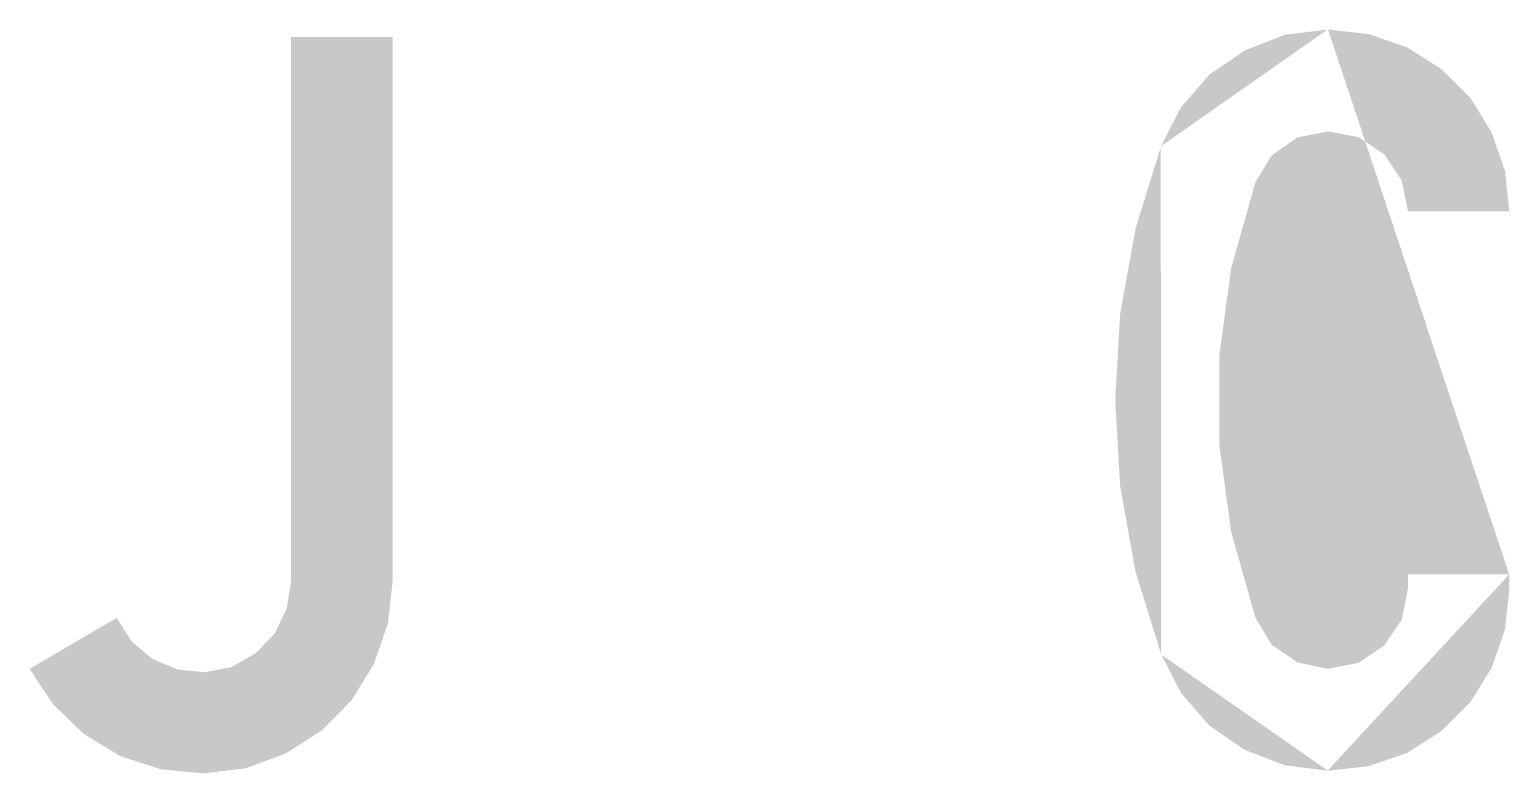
# Model space of a CAD drawing. Extents: x 182 to 1067, y -1436 to 264.
# Drawn here: x 679.6 to 791.6, y -45.2 to 11.2 of the extents above; entities that cross this region are included whole.
import ezdxf

# ---------------------------------------------------------------- set-up
doc = ezdxf.new("R2010")
doc.units = 0
doc.header["$LTSCALE"] = 12
doc.header["$MEASUREMENT"] = 0
doc.layers.add('GREEN', color=84, linetype='CONTINUOUS')

msp = doc.modelspace()

# ---------------------------------------------------------------- hatches: boundary and pattern name
at = {"layer": 'GREEN'}
h = msp.add_hatch(color=256, dxfattribs=at)
h.paths.add_polyline_path([(699.4, -30.65), (699.37, -30.65)], flags=16)
edge = h.paths.add_edge_path()
edge.add_line((699.4, 10.59), (699.4, -30.65))
edge.add_line((699.06, -32.69), (699.4, -30.65))
edge.add_line((699.06, -32.69), (698.16, -34.57))
edge.add_line((698.16, -34.57), (696.72, -36.06))
edge.add_line((696.72, -36.06), (694.91, -37.1))
edge.add_line((694.91, -37.1), (692.88, -37.51))
edge.add_line((692.88, -37.51), (690.82, -37.3))
edge.add_line((690.82, -37.3), (688.91, -36.5))
edge.add_line((688.91, -36.5), (687.31, -35.16))
edge.add_line((687.31, -35.16), (686.2, -33.38))
edge.add_line((686.2, -33.38), (679.6, -37.25))
edge.add_line((679.6, -37.25), (681.38, -39.93))
edge.add_line((681.38, -39.93), (683.7, -42.17))
edge.add_line((683.7, -42.17), (686.46, -43.85))
edge.add_line((686.46, -43.85), (689.53, -44.85))
edge.add_line((689.53, -44.85), (692.75, -45.16))
edge.add_line((692.75, -45.16), (695.94, -44.78))
edge.add_line((695.94, -44.78), (698.96, -43.67))
edge.add_line((698.96, -43.67), (701.69, -41.94))
edge.add_line((701.69, -41.94), (703.96, -39.65))
edge.add_line((703.96, -39.65), (705.66, -36.89))
edge.add_line((705.66, -36.89), (706.72, -33.85))
edge.add_line((706.72, -33.85), (707.08, -30.65))
edge.add_line((707.08, -30.65), (707.08, 10.59))
edge.add_line((707.08, 10.59), (699.4, 10.59))
edge = h.paths.add_edge_path(flags=16)
edge.add_line((707.08, -30.65), (707.05, -30.65))
edge.add_line((707.08, -30.65), (707.05, -30.65))
edge = h.paths.add_edge_path(flags=16)
edge.add_line((686.2, -33.38), (686.18, -33.38))
h = msp.add_hatch(color=256, dxfattribs=at)
h.paths.add_polyline_path([(791.62, -31.19), (791.6, -31.19)], flags=16)
edge = h.paths.add_edge_path()
edge.add_line((783.94, -30.08), (791.62, -30.08))
edge.add_line((791.62, -30.08), (791.62, -31.19))
edge.add_line((791.29, -34.26), (791.62, -31.19))
edge.add_line((791.29, -34.26), (790.28, -37.17))
edge.add_line((790.28, -37.17), (788.66, -39.78))
edge.add_line((788.66, -39.78), (786.47, -41.97))
edge.add_line((786.47, -41.97), (783.87, -43.62))
edge.add_line((783.87, -43.62), (780.95, -44.62))
edge.add_line((780.95, -44.62), (777.89, -44.96))
edge.add_line((777.89, -44.96), (774.64, -44.55))
edge.add_line((774.64, -44.55), (771.6, -43.39))
edge.add_line((771.6, -43.39), (768.89, -41.53))
edge.add_line((768.89, -41.53), (766.75, -39.05))
edge.add_line((766.75, -39.05), (765.26, -36.14))
edge.add_line((765.26, -36.14), (763.32, -29.88))
edge.add_line((763.32, -29.88), (762.16, -23.43))
edge.add_line((762.16, -23.43), (761.78, -16.89))
edge.add_line((761.78, -16.89), (762.16, -10.37))
edge.add_line((762.16, -10.37), (763.32, -3.92))
edge.add_line((763.32, -3.92), (765.26, 2.34))
edge.add_line((765.26, 2.34), (766.75, 5.25))
edge.add_line((766.75, 5.25), (768.89, 7.73))
edge.add_line((768.89, 7.73), (771.6, 9.58))
edge.add_line((771.6, 9.58), (774.64, 10.77))
edge.add_line((774.64, 10.77), (777.89, 11.16))
edge.add_line((777.89, 11.16), (780.95, 10.82))
edge.add_line((780.95, 10.82), (783.87, 9.82))
edge.add_line((783.87, 9.82), (786.47, 8.17))
edge.add_line((786.47, 8.17), (788.66, 6))
edge.add_line((788.66, 6), (790.28, 3.37))
edge.add_line((790.28, 3.37), (791.29, 0.46))
edge.add_line((791.29, 0.46), (791.62, -2.61))
edge.add_line((791.62, -2.61), (783.94, -2.61))
edge.add_line((783.94, -2.61), (783.48, -0.29))
edge.add_line((783.48, -0.29), (782.16, 1.7))
edge.add_line((782.16, 1.7), (780.21, 3.01))
edge.add_line((780.21, 3.01), (777.89, 3.45))
edge.add_line((777.89, 3.45), (775.57, 2.99))
edge.add_line((775.57, 2.99), (773.63, 1.62))
edge.add_line((773.63, 1.62), (772.4, -0.39))
edge.add_line((772.4, -0.39), (770.57, -6.86))
edge.add_line((770.57, -6.86), (769.66, -13.54))
edge.add_line((769.66, -13.54), (769.66, -20.26))
edge.add_line((769.66, -20.26), (770.57, -26.91))
edge.add_line((770.57, -26.91), (772.4, -33.38))
edge.add_line((772.4, -33.38), (773.63, -35.42))
edge.add_line((773.63, -35.42), (775.57, -36.76))
edge.add_line((775.57, -36.76), (777.89, -37.25))
edge.add_line((777.89, -37.25), (780.21, -36.79))
edge.add_line((780.21, -36.79), (782.16, -35.47))
edge.add_line((782.16, -35.47), (783.48, -33.51))
edge.add_line((783.48, -33.51), (783.94, -31.19))
edge.add_line((783.94, -31.19), (783.94, -30.08))
edge = h.paths.add_edge_path(flags=16)
edge.add_line((791.62, -30.08), (791.6, -30.08))
edge.add_line((777.89, 11.16), (777.86, 11.16))
edge.add_line((765.26, 2.34), (765.23, 2.34))
edge.add_line((765.26, -36.14), (765.23, -36.14))
edge.add_line((777.89, -44.96), (777.86, -44.96))

doc.saveas('drawing.dxf')
